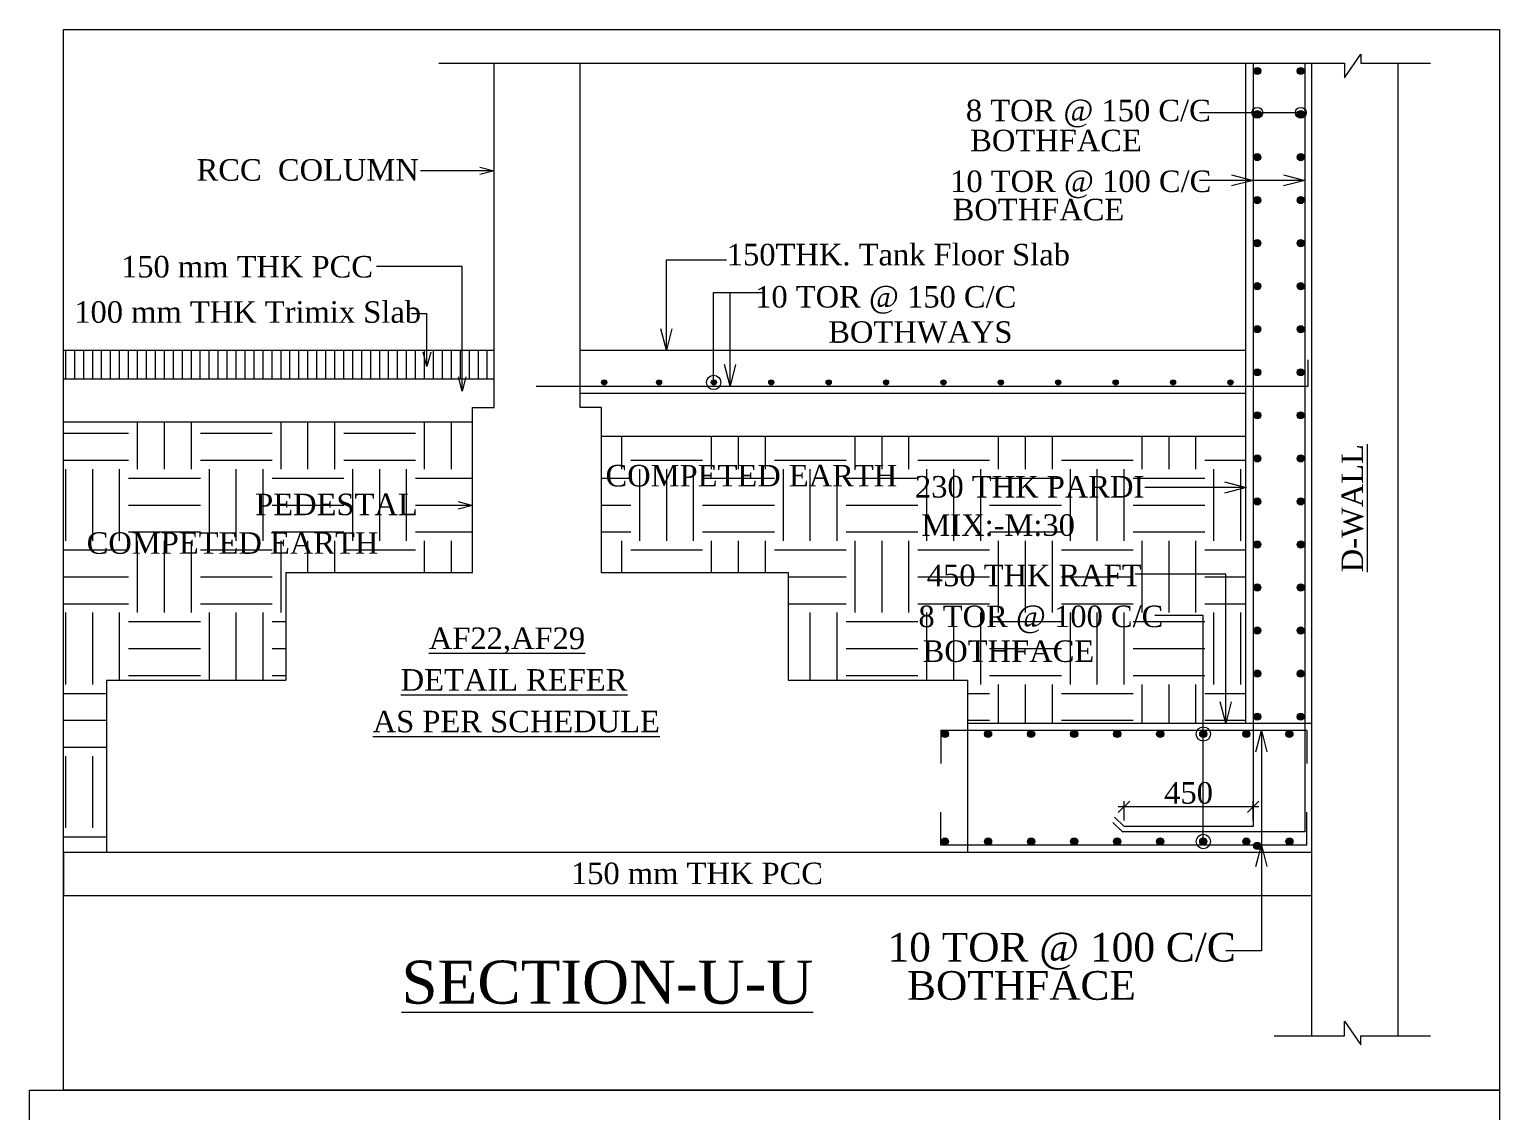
# Model space of a CAD drawing. Header units: inches. Extents: x 10943721 to 11147402, y -2794197 to -2693110.
# Drawn here: x 11055905 to 11061027, y -2786270 to -2782499 of the extents above; entities that cross this region are included whole.
import ezdxf

# ---------------------------------------------------------------- set-up
doc = ezdxf.new("R2010")
doc.units = ezdxf.units.IN
doc.header["$LTSCALE"] = 0.5
doc.header["$MEASUREMENT"] = 0
doc.header["$PDMODE"] = 34
doc.header["$PDSIZE"] = 50
doc.layers.get('0').update_dxf_attribs({"lineweight": 0})
for name, color, linetype, lineweight in [('S-DIM SECTION', 7, 'Continuous', 0), ('S-HATCH LIFT', 250, 'Continuous', 0), ('S-SECTION', 5, 'Continuous', 5), ('S-SECTION MARK', 7, 'Continuous', 0), ('S-SECTION-TEXT', 7, 'Continuous', 0), ('S-SHEET', 251, 'Continuous', 0), ('S-STEEL', 1, 'Continuous', 9), ('S-STEEL-2', 6, 'Continuous', 0), ('S-STEEL-TEXT', 7, 'Continuous', 0), ('S-TEXT', 7, 'Continuous', 0)]:
    doc.layers.add(name, color=color, linetype=linetype, lineweight=lineweight)
doc.layers.add('S-HATCH', color=250, linetype='Continuous', lineweight=5, transparency=0.5)
doc.styles.get("Standard").update_dxf_attribs({"font": 'times.ttf'})
doc.styles.add('TEXT', font='times.ttf')
doc.dimstyles.new('SETU', dxfattribs={"dimtxt": 200, "dimasz": 200, "dimexe": 100, "dimexo": 100, "dimgap": 35, "dimtad": 1, "dimdec": 0, "dimzin": 0, "dimdsep": 46, "dimtxsty": 'Standard', "dimblk": 'OBLIQUE', "dimcen": 0.09, "dimdle": 100, "dimclrd": 4, "dimclre": 256, "dimclrt": 256, "dimadec": 1, "dimazin": 0, "dimtfac": 1, "dimtdec": 0, "dimtix": 1, "dimtofl": 0, "dimtmove": 2, "dimatfit": 0, "dimfxl": 1, "dimtolj": 1, "dimtzin": 0, "dimlwd": -1, "dimlwe": -1, "dimarcsym": 0})
doc.dimstyles.get("Standard").update_dxf_attribs({"dimtxt": 0.18, "dimasz": 0.18, "dimexe": 0.18, "dimexo": 0.0625, "dimgap": 0.09, "dimtad": 0, "dimtih": 1, "dimtoh": 1, "dimdec": 4, "dimzin": 0, "dimdsep": 46, "dimtxsty": 'Standard', "dimcen": 0.09, "dimadec": 0, "dimazin": 0, "dimtfac": 1, "dimtdec": 4, "dimtofl": 0, "dimtmove": 0, "dimatfit": 3, "dimfxl": 1, "dimtolj": 1, "dimtzin": 0, "dimarcsym": 0})

# ---------------------------------------------------------------- blocks, each defined once
blk = doc.blocks.new('_Oblique')
at = {"color": 0, "linetype": 'ByBlock', "lineweight": -2}
blk.add_line((-0.5, -0.5), (0.5, 0.5), dxfattribs=at)
blk = doc.blocks.new('*D92')
at = {"layer": 'Defpoints', "color": 0, "transparency": 16777216}
for p in [(11059718.4, -2785207.7), (11059718.4, -2785275.7), (11060168.4, -2785275.7)]:
    blk.add_point(p, dxfattribs=at)
at = {"layer": 'S-DIM SECTION', "transparency": 16777216}
for p, q in [((11060188.4, -2785207.7), (11059698.4, -2785207.7)), ((11059718.4, -2785255.7), (11059718.4, -2785187.7)), ((11060168.4, -2785255.7), (11060168.4, -2785187.7))]:
    blk.add_line(p, q, dxfattribs=at)
at = {"layer": 'S-DIM SECTION', "transparency": 16777216, "xscale": 40, "yscale": 40, "zscale": 40, "rotation": 180}
blk.add_blockref('_Oblique', (11059718.4, -2785207.7), dxfattribs=at)
at = {"layer": 'S-DIM SECTION', "transparency": 16777216, "xscale": 40, "yscale": 40, "zscale": 40}
blk.add_blockref('_Oblique', (11060168.4, -2785207.7), dxfattribs=at)
at = {"layer": 'S-DIM SECTION', "transparency": 16777216, "insert": (11059943.4, -2785159.6), "char_height": 75, "attachment_point": 5, "style": 'TEXT'}
blk.add_mtext('\\A1;450', dxfattribs=at)

msp = doc.modelspace()

# ---------------------------------------------------------------- hatches: boundary and pattern name
at = {"layer": 'S-HATCH'}
h = msp.add_hatch(dxfattribs=at)
h.set_pattern_fill('ANSI31', color=250, scale=250, angle=45)
h.paths.add_polyline_path([(11057523.4, -2783616.2), (11056023.4, -2783616.2), (11056023.4, -2783716.2), (11057523.4, -2783716.2)])
at = {"layer": 'S-HATCH LIFT'}
h = msp.add_hatch(dxfattribs=at)
h.set_pattern_fill('EARTH', color=256, scale=1000)
h.paths.add_polyline_path([(11057448.4, -2783866.2), (11056023.4, -2783866.2), (11056023.4, -2784666.2), (11056023.4, -2785366.2), (11056173.4, -2785366.2), (11056173.4, -2784766.2), (11056798.4, -2784766.2), (11056798.4, -2784391.2), (11057448.4, -2784391.2)])
h = msp.add_hatch(dxfattribs=at)
h.set_pattern_fill('EARTH', color=256, scale=1000)
h.paths.add_polyline_path([(11060143.4, -2783916.2), (11057898.4, -2783916.2), (11057898.4, -2784391.2), (11058548.4, -2784391.2), (11058548.4, -2784766.2), (11059173.4, -2784766.2), (11059173.4, -2784916.2), (11060143.4, -2784916.2)])
h.paths.add_polyline_path([(11058993.4, -2784284), (11059554.5, -2784284), (11059554.5, -2784169.4), (11058993.4, -2784169.4)], flags=24)
h.paths.add_polyline_path([(11058970.9, -2784150.3), (11059790.5, -2784150.3), (11059790.5, -2784035.8), (11058970.9, -2784035.8)], flags=24)
h.paths.add_polyline_path([(11059012, -2784459.3), (11059782.3, -2784459.3), (11059782.3, -2784344.8), (11059012, -2784344.8)], flags=24)
h.paths.add_polyline_path([(11058997.6, -2784723.6), (11059620.5, -2784723.6), (11059620.5, -2784608.5), (11058997.6, -2784608.5)], flags=24)
h.paths.add_polyline_path([(11058976.9, -2784630.6), (11059861.5, -2784630.6), (11059861.5, -2784479.4), (11058976.9, -2784479.4)], flags=24)
at = {"layer": 'S-STEEL-2', "ltscale": 0.1}
h = msp.add_hatch(color=256, dxfattribs=at)
h.dxf.hatch_style = 1
edge = h.paths.add_edge_path()
edge.add_arc((11060182.5, -2782643.5), 12.5, 0, 360)
h = msp.add_hatch(color=256, dxfattribs=at)
h.dxf.hatch_style = 1
edge = h.paths.add_edge_path()
edge.add_arc((11060334.3, -2782643.5), 12.5, 0, 360)
h = msp.add_hatch(color=256, dxfattribs=at)
h.dxf.hatch_style = 1
edge = h.paths.add_edge_path()
edge.add_arc((11060182.5, -2782793.5), 12.5, 0, 360)
h = msp.add_hatch(color=256, dxfattribs=at)
h.dxf.hatch_style = 1
edge = h.paths.add_edge_path()
edge.add_arc((11060334.3, -2782793.5), 12.5, 0, 360)
h = msp.add_hatch(color=256, dxfattribs=at)
h.dxf.hatch_style = 1
edge = h.paths.add_edge_path()
edge.add_arc((11060182.5, -2782943.5), 12.5, 0, 360)
h = msp.add_hatch(color=256, dxfattribs=at)
h.dxf.hatch_style = 1
edge = h.paths.add_edge_path()
edge.add_arc((11060334.3, -2782943.5), 12.5, 0, 360)
h = msp.add_hatch(color=256, dxfattribs=at)
h.dxf.hatch_style = 1
edge = h.paths.add_edge_path()
edge.add_arc((11060182.5, -2783093.5), 12.5, 0, 360)
h = msp.add_hatch(color=256, dxfattribs=at)
h.dxf.hatch_style = 1
edge = h.paths.add_edge_path()
edge.add_arc((11060334.3, -2783093.5), 12.5, 0, 360)
h = msp.add_hatch(color=256, dxfattribs=at)
h.dxf.hatch_style = 1
edge = h.paths.add_edge_path()
edge.add_arc((11060182.5, -2783243.5), 12.5, 0, 360)
h = msp.add_hatch(color=256, dxfattribs=at)
h.dxf.hatch_style = 1
edge = h.paths.add_edge_path()
edge.add_arc((11060334.3, -2783243.5), 12.5, 0, 360)
h = msp.add_hatch(color=256, dxfattribs=at)
h.dxf.hatch_style = 1
edge = h.paths.add_edge_path()
edge.add_arc((11060182.5, -2783393.5), 12.5, 0, 360)
h = msp.add_hatch(color=256, dxfattribs=at)
h.dxf.hatch_style = 1
edge = h.paths.add_edge_path()
edge.add_arc((11060334.3, -2783393.5), 12.5, 0, 360)
h = msp.add_hatch(color=256, dxfattribs=at)
h.dxf.hatch_style = 1
edge = h.paths.add_edge_path()
edge.add_arc((11060182.5, -2783543.5), 12.5, 0, 360)
h = msp.add_hatch(color=256, dxfattribs=at)
h.dxf.hatch_style = 1
edge = h.paths.add_edge_path()
edge.add_arc((11060334.3, -2783543.5), 12.5, 0, 360)
at = {"layer": 'S-STEEL-2'}
h = msp.add_hatch(color=256, dxfattribs=at)
h.dxf.hatch_style = 1
edge = h.paths.add_edge_path()
edge.add_arc((11057907.4, -2783728.8), 9, 0, 360)
h = msp.add_hatch(color=256, dxfattribs=at)
h.dxf.hatch_style = 1
edge = h.paths.add_edge_path()
edge.add_arc((11058098.4, -2783728.8), 9, 0, 360)
h = msp.add_hatch(color=256, dxfattribs=at)
h.dxf.hatch_style = 1
edge = h.paths.add_edge_path()
edge.add_arc((11058289.4, -2783728.8), 9, 0, 360)
h = msp.add_hatch(color=256, dxfattribs=at)
h.dxf.hatch_style = 1
edge = h.paths.add_edge_path()
edge.add_arc((11058489.4, -2783728.8), 9, 0, 360)
h = msp.add_hatch(color=256, dxfattribs=at)
h.dxf.hatch_style = 1
edge = h.paths.add_edge_path()
edge.add_arc((11058689.4, -2783728.8), 9, 0, 360)
h = msp.add_hatch(color=256, dxfattribs=at)
h.dxf.hatch_style = 1
edge = h.paths.add_edge_path()
edge.add_arc((11058889.4, -2783728.8), 9, 0, 360)
h = msp.add_hatch(color=256, dxfattribs=at)
h.dxf.hatch_style = 1
edge = h.paths.add_edge_path()
edge.add_arc((11059089.4, -2783728.8), 9, 0, 360)
h = msp.add_hatch(color=256, dxfattribs=at)
h.dxf.hatch_style = 1
edge = h.paths.add_edge_path()
edge.add_arc((11059289.4, -2783728.8), 9, 0, 360)
h = msp.add_hatch(color=256, dxfattribs=at)
h.dxf.hatch_style = 1
edge = h.paths.add_edge_path()
edge.add_arc((11059489.4, -2783728.8), 9, 0, 360)
h = msp.add_hatch(color=256, dxfattribs=at)
h.dxf.hatch_style = 1
edge = h.paths.add_edge_path()
edge.add_arc((11059689.4, -2783728.8), 9, 0, 360)
h = msp.add_hatch(color=256, dxfattribs=at)
h.dxf.hatch_style = 1
edge = h.paths.add_edge_path()
edge.add_arc((11059889.4, -2783728.8), 9, 0, 360)
h = msp.add_hatch(color=256, dxfattribs=at)
h.dxf.hatch_style = 1
edge = h.paths.add_edge_path()
edge.add_arc((11060089.4, -2783728.8), 9, 0, 360)
at = {"layer": 'S-STEEL-2', "ltscale": 0.1}
h = msp.add_hatch(color=256, dxfattribs=at)
h.dxf.hatch_style = 1
edge = h.paths.add_edge_path()
edge.add_arc((11060182.5, -2783693.5), 12.5, 0, 360)
h = msp.add_hatch(color=256, dxfattribs=at)
h.dxf.hatch_style = 1
edge = h.paths.add_edge_path()
edge.add_arc((11060334.3, -2783693.5), 12.5, 0, 360)
h = msp.add_hatch(color=256, dxfattribs=at)
h.dxf.hatch_style = 1
edge = h.paths.add_edge_path()
edge.add_arc((11060182.5, -2783843.5), 12.5, 0, 360)
h = msp.add_hatch(color=256, dxfattribs=at)
h.dxf.hatch_style = 1
edge = h.paths.add_edge_path()
edge.add_arc((11060334.3, -2783843.5), 12.5, 0, 360)
h = msp.add_hatch(color=256, dxfattribs=at)
h.dxf.hatch_style = 1
edge = h.paths.add_edge_path()
edge.add_arc((11060182.5, -2783993.5), 12.5, 0, 360)
h = msp.add_hatch(color=256, dxfattribs=at)
h.dxf.hatch_style = 1
edge = h.paths.add_edge_path()
edge.add_arc((11060334.3, -2783993.5), 12.5, 0, 360)
h = msp.add_hatch(color=256, dxfattribs=at)
h.dxf.hatch_style = 1
edge = h.paths.add_edge_path()
edge.add_arc((11060182.5, -2784143.5), 12.5, 0, 360)
h = msp.add_hatch(color=256, dxfattribs=at)
h.dxf.hatch_style = 1
edge = h.paths.add_edge_path()
edge.add_arc((11060334.3, -2784143.5), 12.5, 0, 360)
h = msp.add_hatch(color=256, dxfattribs=at)
h.dxf.hatch_style = 1
edge = h.paths.add_edge_path()
edge.add_arc((11060182.5, -2784293.5), 12.5, 0, 360)
h = msp.add_hatch(color=256, dxfattribs=at)
h.dxf.hatch_style = 1
edge = h.paths.add_edge_path()
edge.add_arc((11060334.3, -2784293.5), 12.5, 0, 360)
h = msp.add_hatch(color=256, dxfattribs=at)
h.dxf.hatch_style = 1
edge = h.paths.add_edge_path()
edge.add_arc((11060182.5, -2784443.5), 12.5, 0, 360)
h = msp.add_hatch(color=256, dxfattribs=at)
h.dxf.hatch_style = 1
edge = h.paths.add_edge_path()
edge.add_arc((11060334.3, -2784443.5), 12.5, 0, 360)
h = msp.add_hatch(color=256, dxfattribs=at)
h.dxf.hatch_style = 1
edge = h.paths.add_edge_path()
edge.add_arc((11060182.5, -2784593.5), 12.5, 0, 360)
h = msp.add_hatch(color=256, dxfattribs=at)
h.dxf.hatch_style = 1
edge = h.paths.add_edge_path()
edge.add_arc((11060334.3, -2784593.5), 12.5, 0, 360)
h = msp.add_hatch(color=256, dxfattribs=at)
h.dxf.hatch_style = 1
edge = h.paths.add_edge_path()
edge.add_arc((11060182.5, -2784743.5), 12.5, 0, 360)
h = msp.add_hatch(color=256, dxfattribs=at)
h.dxf.hatch_style = 1
edge = h.paths.add_edge_path()
edge.add_arc((11060334.3, -2784743.5), 12.5, 0, 360)
h = msp.add_hatch(color=256, dxfattribs=at)
h.dxf.hatch_style = 1
edge = h.paths.add_edge_path()
edge.add_arc((11060182.5, -2784893.5), 12.5, 0, 360)
h = msp.add_hatch(color=256, dxfattribs=at)
h.dxf.hatch_style = 1
edge = h.paths.add_edge_path()
edge.add_arc((11060334.3, -2784893.5), 12.5, 0, 360)
h = msp.add_hatch(color=256, dxfattribs=at)
h.dxf.hatch_style = 1
edge = h.paths.add_edge_path()
edge.add_arc((11059094.7, -2784953.9), 12.5, 0, 360)
h = msp.add_hatch(color=256, dxfattribs=at)
h.dxf.hatch_style = 1
edge = h.paths.add_edge_path()
edge.add_arc((11059244.7, -2784953.9), 12.5, 0, 360)
h = msp.add_hatch(color=256, dxfattribs=at)
h.dxf.hatch_style = 1
edge = h.paths.add_edge_path()
edge.add_arc((11059394.7, -2784953.9), 12.5, 0, 360)
h = msp.add_hatch(color=256, dxfattribs=at)
h.dxf.hatch_style = 1
edge = h.paths.add_edge_path()
edge.add_arc((11059544.7, -2784953.9), 12.5, 0, 360)
h = msp.add_hatch(color=256, dxfattribs=at)
h.dxf.hatch_style = 1
edge = h.paths.add_edge_path()
edge.add_arc((11059694.7, -2784953.9), 12.5, 0, 360)
h = msp.add_hatch(color=256, dxfattribs=at)
h.dxf.hatch_style = 1
edge = h.paths.add_edge_path()
edge.add_arc((11059844.7, -2784953.9), 12.5, 0, 360)
h = msp.add_hatch(color=256, dxfattribs=at)
h.dxf.hatch_style = 1
edge = h.paths.add_edge_path()
edge.add_arc((11059994.7, -2784953.9), 12.5, 0, 360)
h = msp.add_hatch(color=256, dxfattribs=at)
h.dxf.hatch_style = 1
edge = h.paths.add_edge_path()
edge.add_arc((11060144.7, -2784953.9), 12.5, 0, 360)
h = msp.add_hatch(color=256, dxfattribs=at)
h.dxf.hatch_style = 1
edge = h.paths.add_edge_path()
edge.add_arc((11060294.7, -2784953.9), 12.5, 0, 360)
h = msp.add_hatch(color=256, dxfattribs=at)
h.dxf.hatch_style = 1
edge = h.paths.add_edge_path()
edge.add_arc((11059094.7, -2785328.5), 12.5, 0, 360)
h = msp.add_hatch(color=256, dxfattribs=at)
h.dxf.hatch_style = 1
edge = h.paths.add_edge_path()
edge.add_arc((11059244.7, -2785328.5), 12.5, 0, 360)
h = msp.add_hatch(color=256, dxfattribs=at)
h.dxf.hatch_style = 1
edge = h.paths.add_edge_path()
edge.add_arc((11059394.7, -2785328.5), 12.5, 0, 360)
h = msp.add_hatch(color=256, dxfattribs=at)
h.dxf.hatch_style = 1
edge = h.paths.add_edge_path()
edge.add_arc((11059544.7, -2785328.5), 12.5, 0, 360)
h = msp.add_hatch(color=256, dxfattribs=at)
h.dxf.hatch_style = 1
edge = h.paths.add_edge_path()
edge.add_arc((11059694.7, -2785328.5), 12.5, 0, 360)
h = msp.add_hatch(color=256, dxfattribs=at)
h.dxf.hatch_style = 1
edge = h.paths.add_edge_path()
edge.add_arc((11059844.7, -2785328.5), 12.5, 0, 360)
h = msp.add_hatch(color=256, dxfattribs=at)
h.dxf.hatch_style = 1
edge = h.paths.add_edge_path()
edge.add_arc((11059994.7, -2785328.5), 12.5, 0, 360)
h = msp.add_hatch(color=256, dxfattribs=at)
h.dxf.hatch_style = 1
edge = h.paths.add_edge_path()
edge.add_arc((11060144.7, -2785328.5), 12.5, 0, 360)
h = msp.add_hatch(color=256, dxfattribs=at)
h.dxf.hatch_style = 1
edge = h.paths.add_edge_path()
edge.add_arc((11060182.5, -2785343.5), 12.5, 0, 360)
h = msp.add_hatch(color=256, dxfattribs=at)
h.dxf.hatch_style = 1
edge = h.paths.add_edge_path()
edge.add_arc((11060294.7, -2785328.5), 12.5, 0, 360)

# ---------------------------------------------------------------- linework, layer by layer
at = {"color": 3}
for p, q in [((11060373.4, -2786005.5), (11060373.4, -2782616.2)), ((11060673.4, -2786005.5), (11060673.4, -2782616.2))]:
    msp.add_line(p, q, dxfattribs=at)
at = {"layer": 'S-SECTION'}
for p, q in [((11057523.4, -2783816.2), (11057523.4, -2782616.2)), ((11057823.4, -2783816.2), (11057823.4, -2782616.2)), ((11060143.4, -2784916.2), (11060143.4, -2782616.2)), ((11057448.4, -2784391.2), (11057448.4, -2783816.2)), ((11057448.4, -2783816.2), (11057523.4, -2783816.2)), ((11057898.4, -2783816.2), (11057823.4, -2783816.2)), ((11057898.4, -2784391.2), (11057898.4, -2783816.2)), ((11056023.4, -2783866.2), (11057448.4, -2783866.2)), ((11057898.4, -2783916.2), (11060143.4, -2783916.2)), ((11056798.4, -2784391.2), (11056798.4, -2784766.2)), ((11056798.4, -2784391.2), (11057448.4, -2784391.2)), ((11057898.4, -2784391.2), (11058548.4, -2784391.2)), ((11058548.4, -2784391.2), (11058548.4, -2784766.2)), ((11056173.4, -2784766.2), (11056173.4, -2785366.2)), ((11056173.4, -2784766.2), (11056798.4, -2784766.2)), ((11058548.4, -2784766.2), (11059173.4, -2784766.2)), ((11059173.4, -2784766.2), (11059173.4, -2785366.2)), ((11059173.4, -2784916.2), (11060373.4, -2784916.2)), ((11056023.4, -2785366.2), (11060373.4, -2785366.2)), ((11056023.4, -2785366.2), (11056023.4, -2785516.2)), ((11056023.4, -2785516.2), (11060373.4, -2785516.2))]:
    msp.add_line(p, q, dxfattribs=at)
at = {"layer": 'S-SECTION', "linetype": 'ByBlock', "ltscale": 15}
for p, q in [((11056023.4, -2783616.2), (11057523.4, -2783616.2)), ((11057823.4, -2783616.2), (11060143.4, -2783616.2)), ((11056023.4, -2783716.2), (11057523.4, -2783716.2)), ((11057823.4, -2783766.2), (11060143.4, -2783766.2))]:
    msp.add_line(p, q, dxfattribs=at)
at = {"layer": 'S-SECTION', "color": 3, "linetype": 'ByBlock', "ltscale": 15, "elevation": 0}
for points in [[(11057330.8, -2782616.2), (11060487.1, -2782616.2), (11060487.1, -2782667.2), (11060543.6, -2782584.7), (11060543.6, -2782616.2), (11060786.5, -2782616.2)], [(11060241.6, -2786005.5), (11060487.1, -2786005.5), (11060487.1, -2785954.5), (11060543.6, -2786037), (11060543.6, -2786005.5), (11060786.5, -2786005.5)]]:
    msp.add_lwpolyline(points, dxfattribs=at)
at = {"layer": 'S-SHEET'}
for points in [[(11056023.4, -2782498.6), (11061027.1, -2782498.6), (11061027.1, -2786194.9), (11056023.4, -2786194.9)], [(11061027.1, -2789981), (11055904.5, -2789981), (11055904.5, -2786194.9), (11061027.1, -2786194.9)]]:
    msp.add_lwpolyline(points, close=True, dxfattribs=at)
at = {"layer": 'S-STEEL', "linetype": 'ByBlock', "ltscale": 15}
for p, q in [((11060360.6, -2783741.8), (11060360.6, -2783649.9)), ((11057670.2, -2783741.8), (11060360.6, -2783741.8)), ((11059080, -2784941.2), (11059080, -2785056.2)), ((11060355.1, -2784941.2), (11059080, -2784941.2)), ((11060355.1, -2784941.2), (11060355.1, -2785056.2)), ((11059080, -2785341.2), (11059080, -2785226.2)), ((11060355.1, -2785341.2), (11060355.1, -2785226.2)), ((11060355.1, -2785341.2), (11059080, -2785341.2))]:
    msp.add_line(p, q, dxfattribs=at)
for points in [[(11060348.4, -2782616.2), (11060348.4, -2785294.5), (11059712.8, -2785294.5), (11059680, -2785262.8)], [(11060168.4, -2782616.2), (11060168.4, -2785275.7), (11059718.4, -2785275.7), (11059685.6, -2785244)]]:
    msp.add_lwpolyline(points, dxfattribs=at)
at = {"layer": 'S-STEEL-2', "ltscale": 0.1}
for centre in [(11060182.5, -2782643.5, 0), (11060334.3, -2782643.5, 0), (11060182.5, -2782793.5, 0), (11060334.3, -2782793.5, 0), (11060182.5, -2782943.5, 0), (11060334.3, -2782943.5, 0), (11060182.5, -2783093.5, 0), (11060334.3, -2783093.5, 0), (11060182.5, -2783243.5, 0), (11060334.3, -2783243.5, 0), (11060182.5, -2783393.5, 0), (11060334.3, -2783393.5, 0), (11060182.5, -2783543.5, 0), (11060334.3, -2783543.5, 0), (11060182.5, -2783693.5, 0), (11060334.3, -2783693.5, 0), (11060182.5, -2783843.5, 0), (11060334.3, -2783843.5, 0), (11060182.5, -2783993.5, 0), (11060334.3, -2783993.5, 0), (11060182.5, -2784143.5, 0), (11060334.3, -2784143.5, 0), (11060182.5, -2784293.5, 0), (11060334.3, -2784293.5, 0), (11060182.5, -2784443.5, 0), (11060334.3, -2784443.5, 0), (11060182.5, -2784593.5, 0), (11060334.3, -2784593.5, 0), (11060182.5, -2784743.5, 0), (11060334.3, -2784743.5, 0), (11060182.5, -2784893.5, 0), (11060334.3, -2784893.5, 0), (11059094.7, -2784953.9), (11059244.7, -2784953.9), (11059394.7, -2784953.9), (11059544.7, -2784953.9), (11059694.7, -2784953.9), (11059844.7, -2784953.9), (11059994.7, -2784953.9), (11060144.7, -2784953.9), (11060294.7, -2784953.9), (11059094.7, -2785328.5), (11059244.7, -2785328.5), (11059394.7, -2785328.5), (11059544.7, -2785328.5), (11059694.7, -2785328.5), (11059844.7, -2785328.5), (11059994.7, -2785328.5), (11060144.7, -2785328.5), (11060182.5, -2785343.5, 0), (11060294.7, -2785328.5)]:
    msp.add_circle(centre, 12.5, dxfattribs=at)
at = {"layer": 'S-STEEL-2'}
for centre in [(11057907.4, -2783728.8), (11058098.4, -2783728.8), (11058289.4, -2783728.8), (11058489.4, -2783728.8), (11058689.4, -2783728.8), (11058889.4, -2783728.8), (11059089.4, -2783728.8), (11059289.4, -2783728.8), (11059489.4, -2783728.8), (11059689.4, -2783728.8), (11059889.4, -2783728.8), (11060089.4, -2783728.8)]:
    msp.add_circle(centre, 9, dxfattribs=at)

# ---------------------------------------------------------------- texts
at = {"layer": 'S-SECTION', "color": 1, "style": 'TEXT'}
msp.add_text('%%USECTION-U-U', height=150, dxfattribs=at).set_placement((11057200.8, -2785893.6))
at = {"layer": 'S-SECTION-TEXT', "style": 'TEXT'}
for s, p in [('8 TOR @ 150 C/C', (11059167.4, -2782818.7, 0)), ('BOTHFACE', (11059182.5, -2782923.1, 0)), ('RCC  COLUMN', (11056487.2, -2783025.7, 0)), ('10 TOR @ 100 C/C', (11059112.7, -2783065.4, 0)), ('BOTHFACE', (11059121.4, -2783163.9, 0)), ('150THK. Tank Floor Slab', (11058334.4, -2783320.8, 0)), ('150 mm THK PCC ', (11056223.7, -2783363.1, 0)), ('10 TOR @ 150 C/C', (11058433.3, -2783467.9, 0)), ('100 mm THK Trimix Slab ', (11056060.9, -2783520.9, 0)), ('BOTHWAYS', (11058687.8, -2783590.7, 0)), ('COMPETED EARTH', (11057911.8, -2784091.2, 0)), ('230 THK PARDI', (11058990, -2784129.9, 0)), ('PEDESTAL', (11056691.2, -2784191.4, 0)), ('MIX:-M:30', (11059012.5, -2784263.4, 0)), ('COMPETED EARTH', (11056104.1, -2784326, 0)), ('450 THK RAFT', (11059031.1, -2784438.9, 0)), ('8 TOR @ 100 C/C', (11059002.1, -2784581.5, 0)), ('%%UAF22,AF29', (11057296.2, -2784657.8, 0)), ('BOTHFACE', (11059016.7, -2784702.7, 0)), ('%%UDETAIL REFER', (11057198.2, -2784802.9, 0)), ('%%UAS PER SCHEDULE', (11057100.7, -2784947.9, 0)), ('150 mm THK PCC ', (11057791.5, -2785477.2, 0))]:
    msp.add_text(s, height=75, dxfattribs=at).set_placement(p)
msp.add_text('%%UD-WALL', height=75, rotation=90, dxfattribs=at).set_placement((11060551.3, -2784390.4, 0))
at = {"layer": 'S-TEXT', "style": 'TEXT'}
for s, p in [('10 TOR @ 100 C/C', (11058894.5, -2785746.8, 0)), ('BOTHFACE', (11058962.6, -2785880.1, 0))]:
    msp.add_text(s, height=100, dxfattribs=at).set_placement(p)

# ---------------------------------------------------------------- dimensions: what is measured, and where the dimension line sits
at = {"layer": 'S-DIM SECTION'}
dim = msp.add_linear_dim(base=(11059718.4, -2785207.7), p1=(11060168.4, -2785275.7), p2=(11059718.4, -2785275.7), dimstyle='SETU', override={"dimtxt": 75, "dimasz": 40, "dimexe": 20, "dimexo": 20, "dimgap": 10, "dimtxsty": 'TEXT', "dimblk1": 'Oblique', "dimblk2": 'Oblique', "dimsah": 1, "dimdle": 20, "dimclrd": 256}, dxfattribs=at)
dim.commit()
dim.dimension.update_dxf_attribs({"geometry": '*D92', "text_midpoint": (11059943.4, -2785159.6)})

# ---------------------------------------------------------------- leaders
at = {"layer": 'S-SECTION MARK'}
for points, override in [([(11060182.9, -2782789, 0), (11059981.3, -2782789, 0)], {"dimasz": 75, "dimgap": 0.15, "dimclrd": 256, "dimldrblk": 'Small', "dimlwd": 0}), ([(11060334.3, -2782789, 0), (11059981.3, -2782789, 0)], {"dimasz": 75, "dimgap": 0.15, "dimclrd": 256, "dimldrblk": 'Small', "dimlwd": 0}), ([(11060168.5, -2783024.6, 0), (11059981.3, -2783024.6, 0)], {"dimasz": 75, "dimgap": 0.15, "dimclrd": 256, "dimldrblk": 'Open30', "dimlwd": 0}), ([(11060348.7, -2783024.6, 0), (11059981.3, -2783024.6, 0)], {"dimasz": 75, "dimgap": 0.15, "dimclrd": 256, "dimldrblk": 'Open30', "dimlwd": 0}), ([(11058123.8, -2783616.8), (11058123.8, -2783301.4), (11058333.1, -2783301.4)], {"dimasz": 75, "dimgap": 0.15, "dimclrd": 256, "dimldrblk": 'Open30', "dimlwd": 0}), ([(11058288.6, -2783728.8), (11058288.6, -2783415), (11058462.7, -2783415)], {"dimasz": 100, "dimgap": 0.15, "dimclrd": 256, "dimldrblk": 'Small', "dimlwd": 0}), ([(11058345.6, -2783741.8, 0), (11058345.6, -2783415, 0), (11058371.5, -2783415, 0)], {"dimasz": 75, "dimgap": 0.15, "dimclrd": 256, "dimldrblk": 'Open30', "dimlwd": 0}), ([(11060143.5, -2784094.7, 0), (11059790.7, -2784094.7, 0)], {"dimasz": 75, "dimgap": 0.15, "dimclrd": 256, "dimldrblk": 'Open30', "dimlwd": 0}), ([(11060072.8, -2784916.7), (11060072.8, -2784396.9), (11059757.3, -2784396.9)], {"dimasz": 75, "dimgap": 0.15, "dimclrd": 256, "dimldrblk": 'Open30', "dimlwd": 0}), ([(11059994.7, -2784953.9), (11059994.7, -2784541.3), (11059825.6, -2784541.3)], {"dimasz": 100, "dimgap": 0.15, "dimclrd": 256, "dimldrblk": 'Small', "dimlwd": 0}), ([(11059994.7, -2785328.5), (11059994.7, -2784541.3), (11059825.6, -2784541.3)], {"dimasz": 100, "dimgap": 0.15, "dimclrd": 256, "dimldrblk": 'Small', "dimlwd": 0}), ([(11060197.1, -2784941.2), (11060197.1, -2785710.1), (11060073.2, -2785710.1)], {"dimasz": 75, "dimgap": 0.15, "dimclrd": 256, "dimldrblk": 'Open30', "dimlwd": 0}), ([(11060197.1, -2785341.2), (11060197.1, -2785710.1), (11060073.2, -2785710.1)], {"dimasz": 75, "dimgap": 0.15, "dimclrd": 256, "dimldrblk": 'Open30', "dimlwd": 0})]:
    msp.add_leader(points, dimstyle='Standard', override=override, dxfattribs=at)
at = {"layer": 'S-STEEL-TEXT'}
for points in [[(11057523.4, -2782991.4, 0), (11057332.4, -2782991.4, 0), (11057266.9, -2782991.4, 0)], [(11057412.6, -2783759.3), (11057412.6, -2783325.1), (11057113.7, -2783325.1)], [(11057289.7, -2783673), (11057289.7, -2783489.5), (11057235.8, -2783489.5)], [(11057448.4, -2784157.1, 0), (11057332.4, -2784157.1, 0), (11057266.9, -2784157.1, 0)]]:
    msp.add_leader(points, dimstyle='Standard', override={"dimasz": 50, "dimgap": 0.15, "dimclrd": 256, "dimldrblk": 'Open30', "dimlwd": 0}, dxfattribs=at)

doc.saveas('drawing.dxf')
